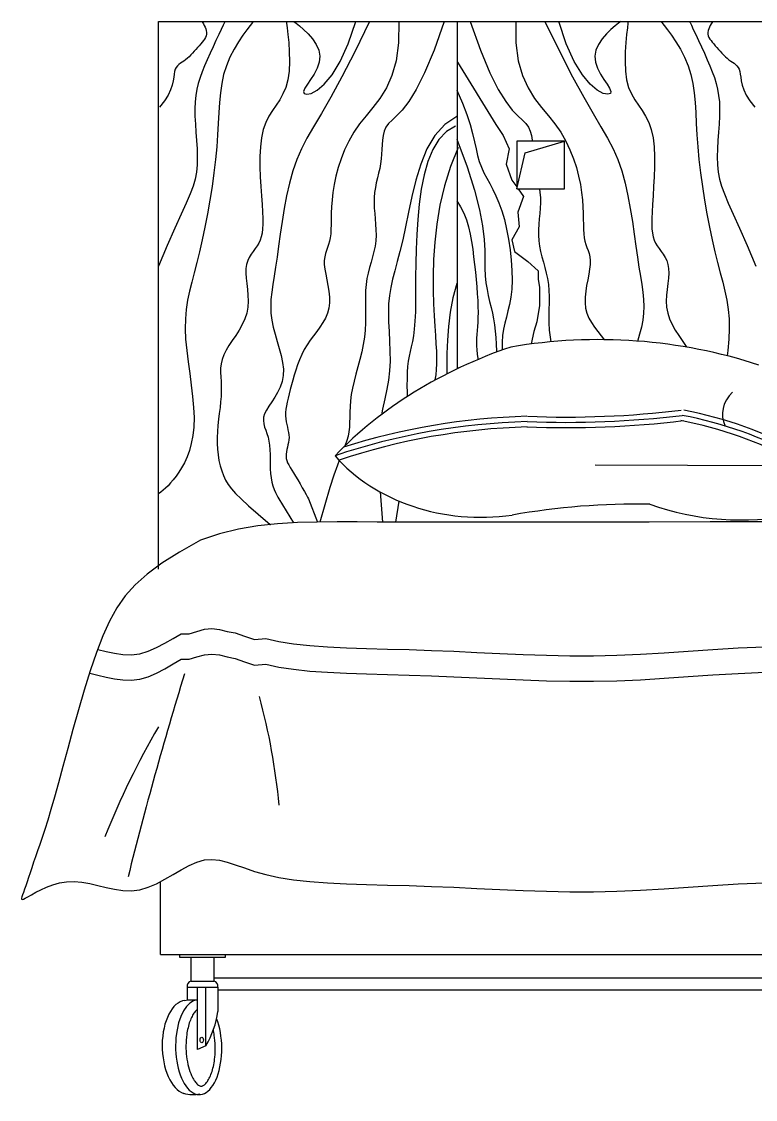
# Model space of a CAD drawing. Header units: inches. Extents: x 11 to 53.5, y 7.4 to 32.2.
# Drawn here: x 22.32 to 22.934, y 14.967 to 15.868 of the extents above; entities that cross this region are included whole.
import ezdxf

# ---------------------------------------------------------------- set-up
doc = ezdxf.new("R2010")
doc.units = ezdxf.units.IN
doc.header["$MEASUREMENT"] = 0
doc.layers.add('02', color=2, linetype='Continuous')

msp = doc.modelspace()

# ---------------------------------------------------------------- linework, layer by layer
at = {"layer": '02'}
for p, q in [((22.43489, 15.86829), (24.03489, 15.86829)), ((22.43489, 15.41004), (22.43489, 15.86829)), ((22.48889, 15.86515), (22.48728, 15.86177)), ((22.48997, 15.8674), (22.48889, 15.86515)), ((22.4904, 15.86829), (22.48997, 15.8674)), ((22.54806, 15.86829), (22.54994, 15.86691)), ((22.54994, 15.86691), (22.55282, 15.86465)), ((22.55282, 15.86465), (22.55631, 15.86164)), ((22.59369, 15.84968), (22.59996, 15.86829)), ((22.61149, 15.86829), (22.59911, 15.84287)), ((22.63598, 15.86829), (22.6358, 15.85054)), ((22.67408, 15.86829), (22.66549, 15.84428)), ((22.68489, 15.86829), (22.68489, 15.57782)), ((22.6957, 15.86829), (22.70429, 15.84428)), ((22.7338, 15.86829), (22.73398, 15.85054)), ((22.75829, 15.86829), (22.77067, 15.84287)), ((22.77609, 15.84968), (22.76982, 15.86829)), ((22.81696, 15.86465), (22.81347, 15.86164)), ((22.81984, 15.86691), (22.81696, 15.86465)), ((22.82172, 15.86829), (22.81984, 15.86691)), ((22.87938, 15.86829), (22.87981, 15.8674)), ((22.87981, 15.8674), (22.88089, 15.86515)), ((22.88089, 15.86515), (22.8825, 15.86177)), ((22.48527, 15.8575), (22.48297, 15.85258)), ((22.48728, 15.86177), (22.48527, 15.8575)), ((22.55631, 15.86164), (22.56004, 15.85799)), ((22.56004, 15.85799), (22.56364, 15.85381)), ((22.56364, 15.85381), (22.56672, 15.84923)), ((22.80614, 15.85381), (22.80306, 15.84923)), ((22.80974, 15.85799), (22.80614, 15.85381)), ((22.81347, 15.86164), (22.80974, 15.85799)), ((22.8825, 15.86177), (22.88451, 15.8575)), ((22.88451, 15.8575), (22.88681, 15.85258)), ((22.48051, 15.84726), (22.47801, 15.84177)), ((22.48297, 15.85258), (22.48051, 15.84726)), ((22.56672, 15.84923), (22.56892, 15.84436)), ((22.56892, 15.84436), (22.56986, 15.83931)), ((22.58694, 15.83488), (22.59369, 15.84968)), ((22.6358, 15.85054), (22.63376, 15.83552)), ((22.66549, 15.84428), (22.65759, 15.8255)), ((22.70429, 15.84428), (22.71219, 15.8255)), ((22.73398, 15.85054), (22.73602, 15.83552)), ((22.78284, 15.83488), (22.77609, 15.84968)), ((22.80086, 15.84436), (22.79992, 15.83931)), ((22.80306, 15.84923), (22.80086, 15.84436)), ((22.88681, 15.85258), (22.88927, 15.84726)), ((22.88927, 15.84726), (22.89177, 15.84177)), ((22.4756, 15.83635), (22.47339, 15.83119)), ((22.47801, 15.84177), (22.4756, 15.83635)), ((22.56986, 15.83931), (22.5693, 15.83421)), ((22.59911, 15.84287), (22.58831, 15.82197)), ((22.63376, 15.83552), (22.63023, 15.82308)), ((22.73602, 15.83552), (22.73955, 15.82308)), ((22.77067, 15.84287), (22.78147, 15.82197)), ((22.79992, 15.83931), (22.80048, 15.83421)), ((22.89177, 15.84177), (22.89418, 15.83635)), ((22.89418, 15.83635), (22.89639, 15.83119)), ((22.4714, 15.82623), (22.46965, 15.82139)), ((22.47339, 15.83119), (22.4714, 15.82623)), ((22.56754, 15.82919), (22.56503, 15.82437)), ((22.5693, 15.83421), (22.56754, 15.82919)), ((22.58013, 15.82377), (22.58694, 15.83488)), ((22.68515, 15.83421), (22.71732, 15.78229)), ((22.78965, 15.82377), (22.78284, 15.83488)), ((22.80048, 15.83421), (22.80224, 15.82919)), ((22.80224, 15.82919), (22.80475, 15.82437)), ((22.89639, 15.83119), (22.89838, 15.82623)), ((22.89838, 15.82623), (22.90013, 15.82139)), ((22.46965, 15.82139), (22.46817, 15.81656)), ((22.56221, 15.8199), (22.55953, 15.81591)), ((22.56503, 15.82437), (22.56221, 15.8199)), ((22.57359, 15.81593), (22.58013, 15.82377)), ((22.58831, 15.82197), (22.57906, 15.80511)), ((22.63023, 15.82308), (22.62557, 15.81274)), ((22.65759, 15.8255), (22.65051, 15.81146)), ((22.71219, 15.8255), (22.71927, 15.81146)), ((22.73955, 15.82308), (22.74421, 15.81274)), ((22.78147, 15.82197), (22.79072, 15.80511)), ((22.79619, 15.81593), (22.78965, 15.82377)), ((22.80475, 15.82437), (22.80757, 15.8199)), ((22.80757, 15.8199), (22.81025, 15.81591)), ((22.90013, 15.82139), (22.90161, 15.81656)), ((22.46698, 15.81164), (22.46608, 15.80653)), ((22.46817, 15.81656), (22.46698, 15.81164)), ((22.55743, 15.81253), (22.55635, 15.80989)), ((22.55635, 15.80989), (22.55673, 15.80813)), ((22.55673, 15.80813), (22.5589, 15.80744)), ((22.55953, 15.81591), (22.55743, 15.81253)), ((22.5589, 15.80744), (22.56265, 15.80821)), ((22.56265, 15.80821), (22.56766, 15.81089)), ((22.56766, 15.81089), (22.57359, 15.81593)), ((22.62557, 15.81274), (22.62016, 15.80402)), ((22.65051, 15.81146), (22.64425, 15.80132)), ((22.71927, 15.81146), (22.72553, 15.80132)), ((22.74421, 15.81274), (22.74962, 15.80402)), ((22.80212, 15.81089), (22.79619, 15.81593)), ((22.80713, 15.80821), (22.80212, 15.81089)), ((22.81088, 15.80744), (22.80713, 15.80821)), ((22.81025, 15.81591), (22.81235, 15.81253)), ((22.81305, 15.80813), (22.81088, 15.80744)), ((22.81235, 15.81253), (22.81343, 15.80989)), ((22.81343, 15.80989), (22.81305, 15.80813)), ((22.90161, 15.81656), (22.9028, 15.81164)), ((22.9028, 15.81164), (22.9037, 15.80653)), ((22.46551, 15.80114), (22.46527, 15.79537)), ((22.46608, 15.80653), (22.46551, 15.80114)), ((22.57906, 15.80511), (22.57122, 15.79149)), ((22.62016, 15.80402), (22.61436, 15.79642)), ((22.64425, 15.80132), (22.6388, 15.79424)), ((22.72553, 15.80132), (22.73098, 15.79424)), ((22.74962, 15.80402), (22.75542, 15.79642)), ((22.79072, 15.80511), (22.79856, 15.79149)), ((22.9037, 15.80653), (22.90427, 15.80114)), ((22.90427, 15.80114), (22.90451, 15.79537)), ((22.46527, 15.79537), (22.46537, 15.78915)), ((22.57122, 15.79149), (22.56462, 15.78028)), ((22.61436, 15.79642), (22.60854, 15.78946)), ((22.6388, 15.79424), (22.63418, 15.78939)), ((22.73098, 15.79424), (22.7356, 15.78939)), ((22.75542, 15.79642), (22.76124, 15.78946)), ((22.79856, 15.79149), (22.80516, 15.78028)), ((22.90451, 15.79537), (22.90441, 15.78915)), ((22.46537, 15.78915), (22.46571, 15.78257)), ((22.46571, 15.78257), (22.46618, 15.77575)), ((22.60307, 15.78266), (22.59824, 15.77562)), ((22.60854, 15.78946), (22.60307, 15.78266)), ((22.62739, 15.78297), (22.62521, 15.77987)), ((22.63037, 15.78591), (22.62739, 15.78297)), ((22.63418, 15.78939), (22.63037, 15.78591)), ((22.6744, 15.78229), (22.66612, 15.77302)), ((22.68463, 15.78899), (22.6744, 15.78229)), ((22.71732, 15.78229), (22.72341, 15.77302)), ((22.7356, 15.78939), (22.73941, 15.78591)), ((22.73941, 15.78591), (22.74239, 15.78297)), ((22.74239, 15.78297), (22.74457, 15.77987)), ((22.76124, 15.78946), (22.76671, 15.78266)), ((22.76671, 15.78266), (22.77154, 15.77562)), ((22.90407, 15.78257), (22.9036, 15.77575)), ((22.90441, 15.78915), (22.90407, 15.78257)), ((22.46618, 15.77575), (22.46668, 15.76881)), ((22.56462, 15.78028), (22.55909, 15.77067)), ((22.59824, 15.77562), (22.59409, 15.76835)), ((22.62276, 15.77294), (22.62222, 15.76919)), ((22.62371, 15.77652), (22.62276, 15.77294)), ((22.62521, 15.77987), (22.62371, 15.77652)), ((22.66612, 15.77302), (22.65951, 15.76177)), ((22.67591, 15.77631), (22.66962, 15.76973)), ((22.68347, 15.78065), (22.67591, 15.77631)), ((22.72341, 15.77302), (22.72828, 15.76177)), ((22.74457, 15.77987), (22.74607, 15.77652)), ((22.74607, 15.77652), (22.74702, 15.77294)), ((22.74702, 15.77294), (22.74756, 15.76919)), ((22.77154, 15.77562), (22.77569, 15.76835)), ((22.80516, 15.78028), (22.81069, 15.77067)), ((22.9036, 15.77575), (22.9031, 15.76881)), ((22.46668, 15.76881), (22.46708, 15.76187)), ((22.55909, 15.77067), (22.55445, 15.76183)), ((22.59409, 15.76835), (22.59056, 15.76094)), ((22.62194, 15.76531), (22.62179, 15.76135)), ((22.62222, 15.76919), (22.62194, 15.76531)), ((22.66962, 15.76973), (22.6645, 15.76129)), ((22.74756, 15.76919), (22.74763, 15.76835)), ((22.77569, 15.76835), (22.77922, 15.76094)), ((22.81069, 15.77067), (22.81533, 15.76183)), ((22.9031, 15.76881), (22.9027, 15.76187)), ((22.46708, 15.76187), (22.46727, 15.75506)), ((22.46727, 15.75506), (22.46715, 15.74849)), ((22.55445, 15.76183), (22.55056, 15.75295)), ((22.59056, 15.76094), (22.58761, 15.75349)), ((22.62162, 15.75734), (22.62131, 15.75333)), ((22.62179, 15.76135), (22.62162, 15.75734)), ((22.65951, 15.76177), (22.65429, 15.74912)), ((22.6645, 15.76129), (22.6604, 15.7513)), ((22.72828, 15.76177), (22.72584, 15.74912)), ((22.77922, 15.76094), (22.78217, 15.75349)), ((22.81533, 15.76183), (22.81922, 15.75295)), ((22.9027, 15.76187), (22.90251, 15.75506)), ((22.90251, 15.75506), (22.90263, 15.74849)), ((22.46715, 15.74849), (22.46659, 15.74229)), ((22.55056, 15.75295), (22.54725, 15.74338)), ((22.5852, 15.74609), (22.58329, 15.73886)), ((22.58761, 15.75349), (22.5852, 15.74609)), ((22.61997, 15.7454), (22.61906, 15.74146)), ((22.62074, 15.74936), (22.61997, 15.7454)), ((22.62131, 15.75333), (22.62074, 15.74936)), ((22.65429, 15.74912), (22.65017, 15.73567)), ((22.6604, 15.7513), (22.65722, 15.74011)), ((22.72584, 15.74912), (22.73071, 15.73567)), ((22.78217, 15.75349), (22.78458, 15.74609)), ((22.78458, 15.74609), (22.78649, 15.73886)), ((22.81922, 15.75295), (22.82253, 15.74338)), ((22.90263, 15.74849), (22.90319, 15.74229)), ((22.4655, 15.73647), (22.46377, 15.73059)), ((22.46659, 15.74229), (22.4655, 15.73647)), ((22.54725, 15.74338), (22.54443, 15.73317)), ((22.58329, 15.73886), (22.58183, 15.73187)), ((22.6181, 15.73749), (22.61717, 15.73349)), ((22.61906, 15.74146), (22.6181, 15.73749)), ((22.65722, 15.74011), (22.65481, 15.72807)), ((22.78649, 15.73886), (22.78795, 15.73187)), ((22.82253, 15.74338), (22.82535, 15.73317)), ((22.90319, 15.74229), (22.90428, 15.73647)), ((22.90428, 15.73647), (22.90601, 15.73059)), ((22.46377, 15.73059), (22.46131, 15.7241)), ((22.54443, 15.73317), (22.54205, 15.72256)), ((22.58183, 15.73187), (22.58077, 15.72524)), ((22.61634, 15.72943), (22.6157, 15.7253)), ((22.61717, 15.73349), (22.61634, 15.72943)), ((22.65017, 15.73567), (22.64688, 15.72201)), ((22.65481, 15.72807), (22.65305, 15.71551)), ((22.73071, 15.73567), (22.73477, 15.72997)), ((22.73594, 15.72835), (22.74045, 15.72201)), ((22.75361, 15.72835), (22.75408, 15.7253)), ((22.78795, 15.73187), (22.78901, 15.72524)), ((22.82535, 15.73317), (22.82773, 15.72256)), ((22.90601, 15.73059), (22.90847, 15.7241)), ((22.46131, 15.7241), (22.45802, 15.71646)), ((22.54205, 15.72256), (22.54002, 15.71176)), ((22.58007, 15.71904), (22.57965, 15.71327)), ((22.58077, 15.72524), (22.58007, 15.71904)), ((22.61533, 15.72107), (22.61526, 15.71673)), ((22.6157, 15.7253), (22.61533, 15.72107)), ((22.64688, 15.72201), (22.64414, 15.70874)), ((22.74045, 15.72201), (22.73558, 15.70874)), ((22.75408, 15.7253), (22.75445, 15.72107)), ((22.75445, 15.72107), (22.75452, 15.71673)), ((22.78901, 15.72524), (22.78971, 15.71904)), ((22.78971, 15.71904), (22.79013, 15.71327)), ((22.82773, 15.72256), (22.82976, 15.71176)), ((22.90847, 15.7241), (22.91176, 15.71646)), ((22.45802, 15.71646), (22.4538, 15.7071)), ((22.54002, 15.71176), (22.53828, 15.701)), ((22.57965, 15.71327), (22.57944, 15.70794)), ((22.61526, 15.71673), (22.61546, 15.7123)), ((22.61546, 15.7123), (22.6158, 15.7078)), ((22.65305, 15.71551), (22.65181, 15.70278)), ((22.75432, 15.7123), (22.75398, 15.7078)), ((22.75452, 15.71673), (22.75432, 15.7123)), ((22.79013, 15.71327), (22.79034, 15.70794)), ((22.82976, 15.71176), (22.8315, 15.701)), ((22.91176, 15.71646), (22.91598, 15.7071)), ((22.4538, 15.7071), (22.44857, 15.69549)), ((22.53828, 15.701), (22.53675, 15.6905)), ((22.57935, 15.70303), (22.5793, 15.69853)), ((22.57944, 15.70794), (22.57935, 15.70303)), ((22.6158, 15.7078), (22.61622, 15.70324)), ((22.61622, 15.70324), (22.61661, 15.69866)), ((22.64414, 15.70874), (22.64168, 15.69645)), ((22.65181, 15.70278), (22.65098, 15.69018)), ((22.73558, 15.70874), (22.7368, 15.69645)), ((22.75356, 15.70324), (22.75317, 15.69866)), ((22.75398, 15.7078), (22.75356, 15.70324)), ((22.79034, 15.70794), (22.79043, 15.70303)), ((22.79043, 15.70303), (22.79048, 15.69853)), ((22.8315, 15.701), (22.83303, 15.6905)), ((22.91598, 15.7071), (22.92121, 15.69549)), ((22.44857, 15.69549), (22.44223, 15.68108)), ((22.57903, 15.69073), (22.57865, 15.68742)), ((22.57922, 15.69443), (22.57903, 15.69073)), ((22.5793, 15.69853), (22.57922, 15.69443)), ((22.61661, 15.69866), (22.61687, 15.69407)), ((22.61687, 15.69407), (22.61693, 15.68949)), ((22.64168, 15.69645), (22.63926, 15.68559)), ((22.7368, 15.69645), (22.73052, 15.68559)), ((22.75291, 15.69407), (22.75285, 15.68949)), ((22.75317, 15.69866), (22.75291, 15.69407)), ((22.79048, 15.69853), (22.79056, 15.69443)), ((22.79056, 15.69443), (22.79075, 15.69073)), ((22.79075, 15.69073), (22.79113, 15.68742)), ((22.92121, 15.69549), (22.92755, 15.68108)), ((22.53675, 15.6905), (22.53536, 15.6805)), ((22.57721, 15.68177), (22.57631, 15.67924)), ((22.57802, 15.68446), (22.57721, 15.68177)), ((22.57865, 15.68742), (22.57802, 15.68446)), ((22.61668, 15.68495), (22.61606, 15.68046)), ((22.61693, 15.68949), (22.61668, 15.68495)), ((22.63926, 15.68559), (22.63689, 15.67604)), ((22.65098, 15.69018), (22.65047, 15.67787)), ((22.73052, 15.68559), (22.73289, 15.67604)), ((22.75285, 15.68949), (22.7531, 15.68495)), ((22.7531, 15.68495), (22.75372, 15.68046)), ((22.79113, 15.68742), (22.79176, 15.68446)), ((22.79176, 15.68446), (22.79257, 15.68177)), ((22.79257, 15.68177), (22.79347, 15.67924)), ((22.83303, 15.6905), (22.83442, 15.6805)), ((22.44223, 15.68108), (22.43489, 15.66379)), ((22.53536, 15.6805), (22.53405, 15.67121)), ((22.5746, 15.67419), (22.57398, 15.67146)), ((22.57541, 15.67675), (22.5746, 15.67419)), ((22.57631, 15.67924), (22.57541, 15.67675)), ((22.61514, 15.676), (22.61401, 15.67154)), ((22.61606, 15.68046), (22.61514, 15.676)), ((22.63689, 15.67604), (22.63465, 15.66755)), ((22.65047, 15.67787), (22.6502, 15.666)), ((22.73289, 15.67604), (22.74411, 15.66755)), ((22.75372, 15.68046), (22.75464, 15.676)), ((22.75464, 15.676), (22.75577, 15.67154)), ((22.79347, 15.67924), (22.79437, 15.67675)), ((22.79437, 15.67675), (22.79518, 15.67419)), ((22.79518, 15.67419), (22.7958, 15.67146)), ((22.83442, 15.6805), (22.83573, 15.67121)), ((22.92755, 15.68108), (22.93489, 15.66379)), ((22.53405, 15.67121), (22.53276, 15.6628)), ((22.57398, 15.67146), (22.57362, 15.66845)), ((22.57362, 15.66845), (22.57363, 15.66504)), ((22.57363, 15.66504), (22.57405, 15.66115)), ((22.61277, 15.66706), (22.61151, 15.66253)), ((22.61401, 15.67154), (22.61277, 15.66706)), ((22.63465, 15.66755), (22.63259, 15.65987)), ((22.6502, 15.666), (22.65008, 15.65468)), ((22.74411, 15.66755), (22.75263, 15.65987)), ((22.75577, 15.67154), (22.75701, 15.66706)), ((22.75701, 15.66706), (22.75827, 15.66253)), ((22.79615, 15.66504), (22.79573, 15.66115)), ((22.7958, 15.67146), (22.79616, 15.66845)), ((22.79616, 15.66845), (22.79615, 15.66504)), ((22.83573, 15.67121), (22.83702, 15.6628)), ((22.53154, 15.65519), (22.53046, 15.64825)), ((22.53276, 15.6628), (22.53154, 15.65519)), ((22.57405, 15.66115), (22.57477, 15.65687)), ((22.57477, 15.65687), (22.57566, 15.65228)), ((22.61032, 15.65792), (22.60931, 15.65321)), ((22.61151, 15.66253), (22.61032, 15.65792)), ((22.63259, 15.65987), (22.63078, 15.65275)), ((22.65008, 15.65468), (22.65003, 15.64406)), ((22.75263, 15.65987), (22.75263, 15.65275)), ((22.75827, 15.66253), (22.75946, 15.65792)), ((22.75946, 15.65792), (22.76047, 15.65321)), ((22.79501, 15.65687), (22.79412, 15.65228)), ((22.79573, 15.66115), (22.79501, 15.65687)), ((22.83702, 15.6628), (22.83824, 15.65519)), ((22.83824, 15.65519), (22.83932, 15.64825)), ((22.53046, 15.64825), (22.52959, 15.64182)), ((22.57566, 15.65228), (22.57657, 15.6475)), ((22.57657, 15.6475), (22.57735, 15.64262)), ((22.60857, 15.64836), (22.60815, 15.64336)), ((22.60931, 15.65321), (22.60857, 15.64836)), ((22.62928, 15.64592), (22.62816, 15.63914)), ((22.63078, 15.65275), (22.62928, 15.64592)), ((22.75263, 15.65275), (22.75385, 15.64592)), ((22.75385, 15.64592), (22.75385, 15.63069)), ((22.76047, 15.65321), (22.76121, 15.64836)), ((22.76121, 15.64836), (22.76163, 15.64336)), ((22.79321, 15.6475), (22.79243, 15.64262)), ((22.79412, 15.65228), (22.79321, 15.6475)), ((22.83932, 15.64825), (22.84019, 15.64182)), ((22.52959, 15.64182), (22.529, 15.63578)), ((22.57735, 15.64262), (22.57786, 15.63775)), ((22.57786, 15.63775), (22.57795, 15.63299)), ((22.60815, 15.64336), (22.608, 15.63821)), ((22.608, 15.63821), (22.60802, 15.6329)), ((22.62816, 15.63914), (22.62749, 15.63216)), ((22.65003, 15.64406), (22.64997, 15.63426)), ((22.76163, 15.64336), (22.76178, 15.63821)), ((22.76178, 15.63821), (22.76176, 15.6329)), ((22.79192, 15.63775), (22.79183, 15.63299)), ((22.79243, 15.64262), (22.79192, 15.63775)), ((22.84019, 15.64182), (22.84078, 15.63578)), ((22.529, 15.63578), (22.52876, 15.62999)), ((22.52876, 15.62999), (22.52894, 15.6243)), ((22.57749, 15.62845), (22.57636, 15.6242)), ((22.57795, 15.63299), (22.57749, 15.62845)), ((22.60802, 15.6329), (22.60811, 15.62745)), ((22.62749, 15.63216), (22.62728, 15.62476)), ((22.64997, 15.63426), (22.64982, 15.62541)), ((22.75385, 15.63069), (22.75142, 15.61701)), ((22.76176, 15.6329), (22.76167, 15.62745)), ((22.79183, 15.63299), (22.79229, 15.62845)), ((22.79229, 15.62845), (22.79342, 15.6242)), ((22.84078, 15.63578), (22.84102, 15.62999)), ((22.84102, 15.62999), (22.84084, 15.6243)), ((22.52894, 15.6243), (22.52961, 15.61857)), ((22.52961, 15.61857), (22.5308, 15.61271)), ((22.57465, 15.6202), (22.57248, 15.61639)), ((22.57636, 15.6242), (22.57465, 15.6202)), ((22.60811, 15.62745), (22.60817, 15.62185)), ((22.60817, 15.62185), (22.60811, 15.61611)), ((22.62728, 15.62476), (22.62743, 15.61701)), ((22.64982, 15.62541), (22.6495, 15.61765)), ((22.76167, 15.62745), (22.76161, 15.62185)), ((22.76161, 15.62185), (22.76167, 15.61611)), ((22.79342, 15.6242), (22.79513, 15.6202)), ((22.79513, 15.6202), (22.7973, 15.61639)), ((22.84017, 15.61857), (22.83898, 15.61271)), ((22.84084, 15.6243), (22.84017, 15.61857)), ((22.5308, 15.61271), (22.53237, 15.60673)), ((22.56998, 15.61271), (22.56727, 15.60908)), ((22.57248, 15.61639), (22.56998, 15.61271)), ((22.60782, 15.61023), (22.60722, 15.60422)), ((22.60811, 15.61611), (22.60782, 15.61023)), ((22.62743, 15.61701), (22.62779, 15.60898)), ((22.64895, 15.61104), (22.64821, 15.60542)), ((22.6495, 15.61765), (22.64895, 15.61104)), ((22.75142, 15.61701), (22.74898, 15.60898)), ((22.76167, 15.61611), (22.76196, 15.61023)), ((22.76196, 15.61023), (22.76256, 15.60422)), ((22.7973, 15.61639), (22.7998, 15.61271)), ((22.7998, 15.61271), (22.80251, 15.60908)), ((22.83898, 15.61271), (22.83741, 15.60673)), ((22.53237, 15.60673), (22.53412, 15.60071)), ((22.53412, 15.60071), (22.53588, 15.5947)), ((22.56173, 15.60173), (22.55915, 15.59789)), ((22.56448, 15.60544), (22.56173, 15.60173)), ((22.56727, 15.60908), (22.56448, 15.60544)), ((22.60722, 15.60422), (22.60623, 15.59808)), ((22.62779, 15.60898), (22.62821, 15.60079)), ((22.62821, 15.60079), (22.62854, 15.59253)), ((22.64734, 15.60056), (22.64641, 15.59625)), ((22.64821, 15.60542), (22.64734, 15.60056)), ((22.74898, 15.60898), (22.74675, 15.59855)), ((22.76256, 15.60422), (22.76318, 15.60037)), ((22.80251, 15.60908), (22.8053, 15.60544)), ((22.8053, 15.60544), (22.80805, 15.60173)), ((22.83741, 15.60673), (22.83566, 15.60071)), ((22.53588, 15.5947), (22.53746, 15.58878)), ((22.55683, 15.59386), (22.55476, 15.58968)), ((22.55915, 15.59789), (22.55683, 15.59386)), ((22.60493, 15.59187), (22.60341, 15.58565)), ((22.60623, 15.59808), (22.60493, 15.59187)), ((22.62854, 15.59253), (22.62863, 15.5843)), ((22.64548, 15.59224), (22.64461, 15.58832)), ((22.64641, 15.59625), (22.64548, 15.59224)), ((22.53746, 15.58878), (22.53868, 15.58299)), ((22.53868, 15.58299), (22.53934, 15.57742)), ((22.55293, 15.58539), (22.5513, 15.58106)), ((22.55476, 15.58968), (22.55293, 15.58539)), ((22.60341, 15.58565), (22.60179, 15.57946)), ((22.62863, 15.5843), (22.62833, 15.5762)), ((22.64387, 15.58426), (22.64332, 15.57983)), ((22.64461, 15.58832), (22.64387, 15.58426)), ((22.53934, 15.57742), (22.53926, 15.57211)), ((22.54985, 15.57673), (22.54853, 15.57245)), ((22.5513, 15.58106), (22.54985, 15.57673)), ((22.60179, 15.57946), (22.60015, 15.57337)), ((22.62833, 15.5762), (22.62749, 15.56833)), ((22.643, 15.57487), (22.64286, 15.56946)), ((22.64332, 15.57983), (22.643, 15.57487)), ((22.53833, 15.56712), (22.53668, 15.56245)), ((22.53926, 15.57211), (22.53833, 15.56712)), ((22.54733, 15.56826), (22.54621, 15.56424)), ((22.54853, 15.57245), (22.54733, 15.56826)), ((22.59861, 15.56742), (22.59726, 15.56168)), ((22.60015, 15.57337), (22.59861, 15.56742)), ((22.62749, 15.56833), (22.62603, 15.56066)), ((22.64286, 15.56946), (22.64284, 15.56377)), ((22.53454, 15.55808), (22.5321, 15.55399)), ((22.53668, 15.56245), (22.53454, 15.55808)), ((22.54418, 15.55676), (22.5433, 15.5533)), ((22.54516, 15.5604), (22.54418, 15.55676)), ((22.54621, 15.56424), (22.54516, 15.5604)), ((22.59621, 15.55621), (22.59553, 15.55104)), ((22.59726, 15.56168), (22.59621, 15.55621)), ((22.62603, 15.56066), (22.62418, 15.55275)), ((22.64284, 15.56377), (22.64286, 15.55793)), ((22.64286, 15.55793), (22.64286, 15.55439)), ((22.52718, 15.5466), (22.52513, 15.54327)), ((22.52957, 15.55017), (22.52718, 15.5466)), ((22.5321, 15.55399), (22.52957, 15.55017)), ((22.54193, 15.5469), (22.54149, 15.54394)), ((22.54254, 15.55001), (22.54193, 15.5469)), ((22.5433, 15.5533), (22.54254, 15.55001)), ((22.59553, 15.55104), (22.59514, 15.54616)), ((22.62418, 15.55275), (22.62222, 15.54401)), ((22.52363, 15.54015), (22.52282, 15.53724)), ((22.52513, 15.54327), (22.52363, 15.54015)), ((22.54123, 15.54113), (22.54119, 15.53846)), ((22.54119, 15.53846), (22.54137, 15.53591)), ((22.54149, 15.54394), (22.54123, 15.54113)), ((22.59496, 15.54154), (22.59487, 15.53715)), ((22.59514, 15.54616), (22.59496, 15.54154)), ((22.62222, 15.54401), (22.62141, 15.5394)), ((22.52282, 15.53724), (22.52265, 15.53446)), ((22.52265, 15.53446), (22.52297, 15.53176)), ((22.52297, 15.53176), (22.52365, 15.52908)), ((22.52365, 15.52908), (22.52455, 15.52636)), ((22.54137, 15.53591), (22.54173, 15.53349)), ((22.54173, 15.53349), (22.54219, 15.53115)), ((22.54219, 15.53115), (22.54271, 15.52891)), ((22.54271, 15.52891), (22.54322, 15.52672)), ((22.59463, 15.52898), (22.59426, 15.52513)), ((22.5948, 15.53298), (22.59463, 15.52898)), ((22.59487, 15.53715), (22.5948, 15.53298)), ((22.52455, 15.52636), (22.52555, 15.52353)), ((22.52555, 15.52353), (22.52651, 15.52053)), ((22.52651, 15.52053), (22.52729, 15.51731)), ((22.54322, 15.52672), (22.54366, 15.52459)), ((22.54366, 15.52459), (22.54397, 15.52248)), ((22.54397, 15.52248), (22.54409, 15.5204)), ((22.54409, 15.5204), (22.54397, 15.51831)), ((22.59361, 15.5214), (22.59258, 15.51771)), ((22.59426, 15.52513), (22.59361, 15.5214)), ((22.52729, 15.51731), (22.5278, 15.51382)), ((22.5278, 15.51382), (22.52808, 15.5101)), ((22.54276, 15.51216), (22.54229, 15.51016)), ((22.54324, 15.51418), (22.54276, 15.51216)), ((22.54367, 15.51624), (22.54324, 15.51418)), ((22.54397, 15.51831), (22.54367, 15.51624)), ((22.59117, 15.51378), (22.59103, 15.51344)), ((22.59258, 15.51771), (22.59117, 15.51378)), ((22.52808, 15.5101), (22.5282, 15.50622)), ((22.5282, 15.50622), (22.52823, 15.50224)), ((22.52823, 15.50224), (22.52826, 15.49822)), ((22.54163, 15.50633), (22.54158, 15.5045)), ((22.54158, 15.5045), (22.54178, 15.50273)), ((22.54189, 15.50822), (22.54163, 15.50633)), ((22.54178, 15.50273), (22.54225, 15.50098)), ((22.54229, 15.51016), (22.54189, 15.50822)), ((22.52826, 15.49822), (22.52835, 15.49423)), ((22.52835, 15.49423), (22.52858, 15.49033)), ((22.54225, 15.50098), (22.54295, 15.4992)), ((22.54295, 15.4992), (22.54388, 15.49733)), ((22.54388, 15.49733), (22.54503, 15.49532)), ((22.54503, 15.49532), (22.54637, 15.49311)), ((22.54637, 15.49311), (22.5479, 15.49066)), ((22.5846, 15.49705), (22.58165, 15.4887)), ((22.58616, 15.50112), (22.5846, 15.49705)), ((22.80022, 15.49739), (22.96851, 15.49675)), ((22.52858, 15.49033), (22.52903, 15.48659)), ((22.52903, 15.48659), (22.52974, 15.48306)), ((22.5479, 15.49066), (22.54959, 15.4879)), ((22.54959, 15.4879), (22.55143, 15.48483)), ((22.55143, 15.48483), (22.55332, 15.48158)), ((22.58165, 15.4887), (22.57831, 15.47838)), ((22.52974, 15.48306), (22.53066, 15.47979)), ((22.53066, 15.47979), (22.5317, 15.47683)), ((22.5317, 15.47683), (22.53279, 15.47423)), ((22.55332, 15.48158), (22.55519, 15.47833)), ((22.55519, 15.47833), (22.55693, 15.47526)), ((22.55693, 15.47526), (22.55846, 15.47255)), ((22.57831, 15.47838), (22.56984, 15.44961)), ((22.62032, 15.47473), (22.62247, 15.44954)), ((22.53279, 15.47423), (22.53384, 15.47203)), ((22.53384, 15.47203), (22.53477, 15.47028)), ((22.53477, 15.47028), (22.53549, 15.46902)), ((22.53549, 15.46902), (22.54781, 15.44892)), ((22.55846, 15.47255), (22.55968, 15.47036)), ((22.55968, 15.47036), (22.56049, 15.46888)), ((22.56049, 15.46888), (22.56806, 15.44959)), ((22.63605, 15.4671), (22.63323, 15.44951)), ((22.43645, 15.08766), (22.43645, 15.14874)), ((22.43645, 15.08766), (24.03645, 15.08766)), ((22.45245, 15.08766), (22.45245, 15.08553)), ((22.49085, 15.08553), (22.49085, 15.08766)), ((22.45245, 15.08553), (22.49085, 15.08553)), ((22.46205, 15.08553), (22.46205, 15.06556)), ((22.48125, 15.08553), (22.48125, 15.06556)), ((22.45885, 15.06044), (22.48445, 15.06044)), ((22.45885, 15.06044), (22.45885, 15.06044)), ((22.45885, 15.06044), (22.45885, 15.0497)), ((22.46205, 15.06556), (22.48125, 15.06556)), ((22.46755, 15.00819), (22.46755, 15.06044)), ((22.47438, 15.01139), (22.47438, 15.06044)), ((22.48125, 15.06829), (23.99165, 15.06829)), ((22.48445, 15.06044), (22.48445, 15.04019)), ((22.48456, 15.05829), (23.98845, 15.05829)), ((22.47438, 15.01139), (22.46755, 15.00819))]:
    msp.add_line(p, q, dxfattribs=at)
for points in [[(22.51435, 15.86829), (22.51357, 15.86739), (22.51166, 15.86507), (22.50888, 15.8615), (22.50552, 15.85687), (22.50183, 15.85136), (22.49811, 15.84514), (22.49462, 15.83841), (22.49164, 15.83133), (22.48937, 15.82405), (22.48775, 15.81655), (22.48663, 15.80877), (22.48586, 15.80064), (22.48532, 15.79211), (22.48486, 15.78312), (22.48434, 15.77361), (22.48362, 15.76351), (22.48259, 15.75281), (22.48126, 15.74165), (22.47967, 15.73023), (22.47786, 15.71873), (22.47587, 15.70734), (22.47374, 15.69625), (22.47152, 15.68565), (22.46924, 15.67573), (22.46695, 15.66662), (22.46473, 15.65818), (22.46264, 15.65024), (22.46079, 15.6426), (22.45923, 15.63508), (22.45806, 15.62749), (22.45734, 15.61964), (22.45717, 15.61135), (22.45758, 15.60249), (22.45845, 15.59316), (22.45962, 15.58354), (22.46095, 15.57379), (22.46227, 15.56409), (22.46342, 15.55459), (22.46426, 15.54548), (22.46461, 15.53692), (22.46437, 15.52905), (22.46357, 15.52186), (22.46231, 15.51532), (22.46066, 15.50939), (22.45871, 15.50405), (22.45654, 15.49926), (22.45424, 15.49498), (22.45188, 15.49118), (22.44954, 15.48783), (22.44724, 15.48488), (22.445, 15.48228), (22.44281, 15.48), (22.4407, 15.47798), (22.43867, 15.47619), (22.43673, 15.47458), (22.43489, 15.4731)], [(22.47113, 15.86829), (22.47137, 15.86797), (22.47183, 15.86729), (22.47244, 15.86632), (22.47312, 15.86512), (22.47381, 15.86374), (22.47442, 15.86226), (22.47488, 15.86074), (22.47511, 15.85922), (22.47505, 15.85777), (22.47473, 15.85637), (22.47417, 15.85501), (22.4734, 15.85367), (22.47246, 15.85233), (22.47138, 15.85097), (22.47018, 15.84957), (22.46891, 15.84812), (22.46758, 15.8466), (22.46622, 15.84503), (22.46482, 15.84345), (22.46339, 15.84189), (22.46194, 15.84037), (22.46047, 15.83892), (22.45899, 15.83757), (22.4575, 15.83635), (22.45602, 15.83528), (22.45457, 15.8343), (22.45318, 15.83335), (22.45189, 15.83235), (22.45073, 15.83125), (22.44972, 15.82996), (22.44891, 15.82842), (22.44832, 15.82657), (22.44795, 15.82434), (22.44764, 15.82171), (22.44718, 15.81867), (22.44637, 15.81518), (22.44502, 15.81125), (22.44292, 15.80685), (22.43987, 15.80195), (22.43568, 15.79656)], [(22.54176, 15.86829), (22.54199, 15.86685), (22.54251, 15.8631), (22.54318, 15.85753), (22.54384, 15.85064), (22.54432, 15.84291), (22.54447, 15.83483), (22.54413, 15.82688), (22.54314, 15.81956), (22.54141, 15.81324), (22.53905, 15.80776), (22.53627, 15.80287), (22.53324, 15.7983), (22.53016, 15.79378), (22.52722, 15.78906), (22.52459, 15.78386), (22.52248, 15.77792), (22.52101, 15.77106), (22.52013, 15.76344), (22.51975, 15.75531), (22.51975, 15.74689), (22.52002, 15.73843), (22.52048, 15.73018), (22.521, 15.72238), (22.52148, 15.71526), (22.52184, 15.70901), (22.52205, 15.7036), (22.52207, 15.69892), (22.5219, 15.69487), (22.52151, 15.69135), (22.52088, 15.68827), (22.52, 15.68552), (22.51884, 15.683), (22.51741, 15.68063), (22.51578, 15.67832), (22.51408, 15.676), (22.51239, 15.6736), (22.51083, 15.67104), (22.50949, 15.66826), (22.50849, 15.66518), (22.50793, 15.66172), (22.50786, 15.65784), (22.50817, 15.65359), (22.5087, 15.64903), (22.50927, 15.64425), (22.50973, 15.63932), (22.5099, 15.6343), (22.50963, 15.62927), (22.50875, 15.62431), (22.50716, 15.61947), (22.50496, 15.61476), (22.50236, 15.6102), (22.49951, 15.60576), (22.49662, 15.60147), (22.49385, 15.59731), (22.49139, 15.59329), (22.48941, 15.58941), (22.48805, 15.58565), (22.48724, 15.58198), (22.48686, 15.57835), (22.4868, 15.57471), (22.48695, 15.57102), (22.48718, 15.56723), (22.48737, 15.56328), (22.48742, 15.55913), (22.48724, 15.55475), (22.48686, 15.55016), (22.48634, 15.5454), (22.48575, 15.54051), (22.48515, 15.53552), (22.48461, 15.53048), (22.48419, 15.52543), (22.48395, 15.5204), (22.48395, 15.51543), (22.4842, 15.51054), (22.48471, 15.50578), (22.48546, 15.50115), (22.48647, 15.4967), (22.48774, 15.49245), (22.48927, 15.48842), (22.49106, 15.48464), (22.49317, 15.48108), (22.49584, 15.47748), (22.49938, 15.47352), (22.5041, 15.46887), (22.5103, 15.46322), (22.51828, 15.45623), (22.52835, 15.44761), (22.52854, 15.44744)], [(22.82802, 15.86829), (22.82779, 15.86685), (22.82727, 15.8631), (22.8266, 15.85753), (22.82594, 15.85064), (22.82546, 15.84291), (22.82531, 15.83483), (22.82565, 15.82688), (22.82664, 15.81956), (22.82837, 15.81324), (22.83073, 15.80776), (22.83351, 15.80287), (22.83654, 15.7983), (22.83962, 15.79378), (22.84256, 15.78906), (22.84519, 15.78386), (22.8473, 15.77792), (22.84877, 15.77106), (22.84965, 15.76344), (22.85003, 15.75531), (22.85003, 15.74689), (22.84976, 15.73843), (22.8493, 15.73018), (22.84878, 15.72238), (22.8483, 15.71526), (22.84794, 15.70901), (22.84773, 15.7036), (22.84771, 15.69892), (22.84788, 15.69487), (22.84827, 15.69135), (22.8489, 15.68827), (22.84978, 15.68552), (22.85094, 15.683), (22.85237, 15.68063), (22.854, 15.67832), (22.8557, 15.676), (22.85739, 15.6736), (22.85895, 15.67104), (22.86029, 15.66826), (22.86129, 15.66518), (22.86185, 15.66172), (22.86192, 15.65784), (22.86161, 15.65359), (22.86108, 15.64903), (22.86051, 15.64425), (22.86005, 15.63932), (22.85988, 15.6343), (22.86015, 15.62927), (22.86103, 15.62431), (22.86262, 15.61947), (22.86482, 15.61476), (22.86742, 15.6102), (22.87027, 15.60576), (22.87316, 15.60147), (22.87593, 15.59731), (22.87677, 15.59594)], [(22.85543, 15.86829), (22.85621, 15.86739), (22.85812, 15.86507), (22.8609, 15.8615), (22.86426, 15.85687), (22.86795, 15.85136), (22.87167, 15.84514), (22.87516, 15.83841), (22.87814, 15.83133), (22.88041, 15.82405), (22.88203, 15.81655), (22.88315, 15.80877), (22.88392, 15.80064), (22.88446, 15.79211), (22.88492, 15.78312), (22.88544, 15.77361), (22.88616, 15.76351), (22.88719, 15.75281), (22.88852, 15.74165), (22.89011, 15.73023), (22.89192, 15.71873), (22.89391, 15.70734), (22.89604, 15.69625), (22.89826, 15.68565), (22.90054, 15.67573), (22.90283, 15.66662), (22.90505, 15.65818), (22.90714, 15.65024), (22.90899, 15.6426), (22.91055, 15.63508), (22.91172, 15.62749), (22.91244, 15.61964), (22.91261, 15.61135), (22.9122, 15.60249), (22.91133, 15.59316), (22.91078, 15.58867)], [(22.89865, 15.86829), (22.89841, 15.86797), (22.89795, 15.86729), (22.89734, 15.86632), (22.89666, 15.86512), (22.89597, 15.86374), (22.89536, 15.86226), (22.8949, 15.86074), (22.89467, 15.85922), (22.89473, 15.85777), (22.89505, 15.85637), (22.89561, 15.85501), (22.89638, 15.85367), (22.89732, 15.85233), (22.8984, 15.85097), (22.8996, 15.84957), (22.90087, 15.84812), (22.9022, 15.8466), (22.90356, 15.84503), (22.90496, 15.84345), (22.90639, 15.84189), (22.90784, 15.84037), (22.90931, 15.83892), (22.91079, 15.83757), (22.91228, 15.83635), (22.91376, 15.83528), (22.91521, 15.8343), (22.9166, 15.83335), (22.91789, 15.83235), (22.91905, 15.83125), (22.92006, 15.82996), (22.92087, 15.82842), (22.92146, 15.82657), (22.92183, 15.82434), (22.92214, 15.82171), (22.9226, 15.81867), (22.92341, 15.81518), (22.92476, 15.81125), (22.92686, 15.80685), (22.92991, 15.80195), (22.9341, 15.79656)], [(22.68444, 15.81084), (22.68927, 15.80014), (22.69295, 15.7906), (22.69571, 15.7821), (22.69776, 15.77453), (22.69932, 15.76776), (22.70062, 15.76168), (22.70188, 15.75617), (22.70331, 15.75112), (22.7051, 15.74639), (22.7072, 15.74185), (22.70955, 15.73734), (22.71206, 15.73272), (22.71466, 15.72783), (22.71727, 15.72252), (22.7198, 15.71665), (22.72219, 15.71006), (22.72435, 15.70266), (22.72626, 15.69461), (22.72787, 15.68611), (22.72916, 15.67739), (22.73011, 15.66866), (22.73066, 15.66012), (22.73081, 15.65199), (22.73051, 15.64449), (22.72976, 15.63776), (22.72867, 15.6317), (22.72737, 15.62615), (22.72599, 15.62094), (22.72467, 15.6159), (22.72354, 15.61087), (22.72274, 15.60569), (22.72239, 15.60018), (22.72258, 15.59422), (22.72265, 15.59352)], [(22.68579, 15.76306), (22.67922, 15.74696), (22.67414, 15.73077), (22.67038, 15.71469), (22.66775, 15.69893), (22.66607, 15.68369), (22.66514, 15.66918), (22.6648, 15.65562), (22.66484, 15.64319), (22.66512, 15.63207), (22.66554, 15.62218), (22.66604, 15.61339), (22.66657, 15.6056), (22.66705, 15.59866), (22.66744, 15.59247), (22.66765, 15.5869), (22.66764, 15.58183), (22.66736, 15.57714), (22.66685, 15.57273), (22.66617, 15.56849), (22.66612, 15.56822)], [(22.68444, 15.76994), (22.69312, 15.74673), (22.69936, 15.72717), (22.70355, 15.71084), (22.7061, 15.69727), (22.70742, 15.68604), (22.7079, 15.67669), (22.70795, 15.66878), (22.70798, 15.66185), (22.70831, 15.65554), (22.70895, 15.64969), (22.70983, 15.64422), (22.71087, 15.63903), (22.71201, 15.63405), (22.71317, 15.62919), (22.71429, 15.62437), (22.71529, 15.6195), (22.71611, 15.61449), (22.71675, 15.60932), (22.71725, 15.60396), (22.7176, 15.59838), (22.71782, 15.59254), (22.71784, 15.59176)], [(22.73477, 15.72835), (22.74162, 15.75852), (22.77477, 15.76835)], [(22.68444, 15.71833), (22.68776, 15.71339), (22.69048, 15.70808), (22.69268, 15.70247), (22.69443, 15.6966), (22.69582, 15.69051), (22.69694, 15.68427), (22.69785, 15.67792), (22.69864, 15.67151), (22.69938, 15.6651), (22.70007, 15.65873), (22.70069, 15.65248), (22.70123, 15.64641), (22.70168, 15.64056), (22.70201, 15.63501), (22.70222, 15.6298), (22.7023, 15.62501), (22.70223, 15.62067), (22.70205, 15.61672), (22.7018, 15.61309), (22.70154, 15.6097), (22.70129, 15.60646), (22.7011, 15.60331), (22.70101, 15.60016), (22.70108, 15.59694), (22.70132, 15.59357), (22.7017, 15.59007), (22.70218, 15.58642), (22.70229, 15.58561)], [(22.68463, 15.64914), (22.68129, 15.63721), (22.67896, 15.62518), (22.67747, 15.61325), (22.67664, 15.60162), (22.67629, 15.59049), (22.67624, 15.58007), (22.67629, 15.57358)], [(22.68565, 15.57908), (22.68587, 15.57828)], [(22.95295, 15.4497), (22.89649, 15.44963), (22.84558, 15.44956), (22.80064, 15.44952), (22.76186, 15.44948), (22.72865, 15.44945), (22.70019, 15.44944), (22.67568, 15.44944), (22.65433, 15.44946), (22.63532, 15.4495), (22.61784, 15.44956), (22.6011, 15.44963), (22.58443, 15.4497), (22.56774, 15.44959), (22.55108, 15.44912), (22.53451, 15.44809), (22.51808, 15.44631), (22.50184, 15.44358), (22.48584, 15.43972), (22.47013, 15.43452)], [(22.47013, 15.43452), (22.45234, 15.42446), (22.43754, 15.4151), (22.4253, 15.4061), (22.41524, 15.39712), (22.40692, 15.3878), (22.39994, 15.3778), (22.39389, 15.36677), (22.38835, 15.35437), (22.38299, 15.34038), (22.37776, 15.3251), (22.37271, 15.309), (22.36786, 15.29249), (22.36324, 15.27604), (22.3589, 15.26007), (22.35486, 15.24504), (22.35115, 15.23139), (22.34781, 15.21945), (22.34481, 15.20912), (22.3421, 15.2002), (22.33967, 15.19248), (22.33747, 15.18577), (22.33546, 15.17986), (22.33363, 15.17454), (22.33191, 15.16961), (22.3303, 15.1649), (22.32879, 15.16041), (22.32738, 15.15616), (22.32606, 15.1522), (22.32485, 15.14855), (22.32375, 15.14524), (22.32275, 15.14231), (22.32186, 15.13979), (22.3211, 15.1377), (22.32052, 15.13606), (22.32022, 15.13487), (22.32027, 15.13415), (22.32074, 15.1339), (22.32172, 15.13414), (22.32328, 15.13486), (22.3255, 15.13609), (22.32844, 15.13779), (22.33206, 15.13982), (22.33628, 15.14201), (22.34105, 15.14416), (22.34628, 15.14611), (22.35193, 15.14767), (22.35791, 15.14866), (22.36416, 15.14891), (22.37062, 15.14832), (22.37725, 15.14708), (22.38403, 15.14548), (22.39093, 15.1438), (22.39793, 15.14233), (22.40498, 15.14134), (22.41206, 15.14112), (22.41915, 15.14195), (22.42622, 15.144), (22.43324, 15.14704), (22.4402, 15.15073), (22.44708, 15.15473), (22.45385, 15.15868), (22.4605, 15.16226), (22.46701, 15.16511), (22.47335, 15.1669), (22.47955, 15.16738), (22.48577, 15.1667), (22.49224, 15.16511), (22.49915, 15.16286), (22.50673, 15.16019), (22.51519, 15.15736), (22.52473, 15.1546), (22.53558, 15.15217), (22.54787, 15.15025), (22.56152, 15.14881), (22.57637, 15.14775), (22.59227, 15.14698), (22.60907, 15.14639), (22.6266, 15.14589), (22.64472, 15.14539), (22.66327, 15.14478), (22.68212, 15.14401), (22.70121, 15.14313), (22.7205, 15.14223), (22.73994, 15.1414), (22.75951, 15.14074), (22.77917, 15.14033), (22.79886, 15.14027), (22.81857, 15.14064), (22.83827, 15.1415), (22.85811, 15.14272), (22.87826, 15.14413), (22.89888, 15.14557), (22.92014, 15.14686), (22.94222, 15.14784)], [(22.38397, 15.34295), (22.38403, 15.34293), (22.39093, 15.34126), (22.39793, 15.33978), (22.40498, 15.33879), (22.41206, 15.33857), (22.41915, 15.3394), (22.42622, 15.34146), (22.43324, 15.3445), (22.4402, 15.34819), (22.44708, 15.35218), (22.45385, 15.35613), (22.4605, 15.35616), (22.46701, 15.35813), (22.47335, 15.35992), (22.47955, 15.3604), (22.48577, 15.35972), (22.49224, 15.35813), (22.49915, 15.35677), (22.50673, 15.3541), (22.51519, 15.35126), (22.52473, 15.35205), (22.53558, 15.34962), (22.54787, 15.3477), (22.56152, 15.34627), (22.57637, 15.34521), (22.59227, 15.34443), (22.60907, 15.34384), (22.6266, 15.34335), (22.64472, 15.34284), (22.66327, 15.34224), (22.68212, 15.34146), (22.70121, 15.34058), (22.7205, 15.33968), (22.73994, 15.33886), (22.75951, 15.33819), (22.77917, 15.33779), (22.79886, 15.33772), (22.81857, 15.3381), (22.83827, 15.33896), (22.85811, 15.34017), (22.87826, 15.34158), (22.89888, 15.34302), (22.92014, 15.34431), (22.94222, 15.3453)], [(22.37717, 15.32321), (22.37725, 15.3232), (22.38403, 15.3216), (22.39093, 15.31992), (22.39793, 15.31845), (22.40498, 15.31746), (22.41206, 15.31724), (22.41915, 15.31807), (22.42622, 15.32012), (22.43324, 15.32316), (22.4402, 15.32685), (22.44708, 15.33085), (22.45385, 15.3348), (22.4605, 15.33483), (22.46701, 15.3368), (22.47335, 15.33858), (22.47955, 15.33907), (22.48577, 15.33839), (22.49224, 15.3368), (22.49915, 15.33544), (22.50673, 15.33277), (22.51519, 15.32993), (22.52473, 15.33072), (22.53558, 15.32829), (22.54787, 15.32637), (22.56152, 15.32493), (22.57637, 15.32387), (22.59227, 15.3231), (22.60907, 15.32251), (22.6266, 15.32201), (22.64472, 15.32151), (22.66327, 15.3209), (22.68212, 15.32013), (22.70121, 15.31925), (22.7205, 15.31835), (22.73994, 15.31752), (22.75951, 15.31686), (22.77917, 15.31645), (22.79886, 15.31639), (22.81857, 15.31676), (22.83827, 15.31762), (22.85811, 15.31884), (22.87826, 15.32025), (22.89888, 15.32169), (22.92014, 15.32298), (22.94222, 15.32396)]]:
    msp.add_lwpolyline(points, dxfattribs=at)
msp.add_lwpolyline([(22.73477, 15.72835), (22.77477, 15.72835), (22.77477, 15.76835), (22.73477, 15.76835)], close=True, dxfattribs=at)
for centre, radius, start, end in [((25.61946, 14.35188), 3.30846, 162.93803, 165.99016), ((21.97841, 15.15877), 0.56006, 5.52964, 14.9785), ((23.02783, 14.93273), 0.68635, 149.78021, 158.31517)]:
    msp.add_arc(centre, radius, start, end, dxfattribs=at)
for centre, major_axis, ratio, start_param, end_param in [((22.80311, 15.32094), (0.35156, 0), 0.8, 1.178965, 1.780957), ((22.8713, 15.32789), (-0.3638, 0), 0.8, -1.171211, -0.654386), ((22.94186, 15.5399), (-0.03502, 0), 0.8, 5.575626, 6.646977), ((22.75935, 15.17264), (-0.45703, 0), 0.8, 4.747906, 5.092701), ((22.77562, 16.05875), (0.65722, 0), 0.8, 4.663214, 4.861539), ((22.77562, 16.05875), (0.65169, 0), 0.8, 4.663214, 4.861539), ((22.80699, 15.3168), (0.28533, 0), 0.8, 0.964916, 1.336307), ((22.80699, 15.3168), (0.29086, 0), 0.8, 0.964916, 1.336307), ((22.75935, 15.17264), (-0.4515, 0), 0.8, 4.747906, 5.114481), ((22.75935, 15.17264), (-0.44597, 0), 0.8, 4.747906, 5.11173), ((22.77562, 16.05875), (-0.66274, 0), 0.8, 1.521621, 1.719946), ((22.80699, 15.3168), (-0.2798, 0), 0.8, 4.106509, 4.477899), ((22.70485, 15.57209), (0.14818, 0), 0.8, 3.742849, 4.888834), ((22.9226, 15.60103), (-0.18713, 0), 0.8, 1.149673, 2.461481), ((22.8338, 15.08915), (0.46923, 0), 0.8, 1.544578, 1.791976), ((22.46302, 15.06139), (-0.00303, 0.00303), 1, -0.556295, 1.009893), ((22.48028, 15.06139), (0.00303, 0.00303), 1, 5.273292, 6.839481), ((22.45899, 15.01015), (-0.00107, 0.03934), 0.535094, 0.05109, 2.952892), ((22.46848, 15.01015), (-0.00064, 0.0396), 0.48783, 0.020066, 5.360481), ((22.41582, 15.04784), (0.02991, 0.06308), 0.987881, 4.599675, 5.040327)]:
    msp.add_ellipse(centre, major_axis=major_axis, ratio=ratio, start_param=start_param, end_param=end_param, dxfattribs=at)
at = {"layer": '02', "extrusion": (0, 0, -1)}
for centre, major_axis, ratio, start_param, end_param in [((22.4635, 15.01536), (-0.03623, 0.00143), 0.95471, 1.348539, 1.637551), ((22.46364, 14.99695), (0.01883, 0.01883), 1, 2.141002, 2.643328)]:
    msp.add_ellipse(centre, major_axis=major_axis, ratio=ratio, start_param=start_param, end_param=end_param, dxfattribs=at)
at = {"layer": '02'}
msp.add_ellipse((22.47101, 15.01628), major_axis=(0, 0.00234), ratio=0.606069, dxfattribs=at)
msp.add_open_spline([(22.46746, 15.04186), (22.46739, 15.04182), (22.46733, 15.04177), (22.46692, 15.04146), (22.46655, 15.04113), (22.46577, 15.04033), (22.46536, 15.03986), (22.46427, 15.03842), (22.46359, 15.03732), (22.46227, 15.03478), (22.46164, 15.03334), (22.4605, 15.03015), (22.45998, 15.02842), (22.45911, 15.02473), (22.45875, 15.02279), (22.45807, 15.01782), (22.45785, 15.01473), (22.45781, 15.0085), (22.45799, 15.00537), (22.45872, 14.99932), (22.45928, 14.9964), (22.46071, 14.99103), (22.46158, 14.98857), (22.46323, 14.98495), (22.46395, 14.98362), (22.46543, 14.98136), (22.46617, 14.98044), (22.46739, 14.97919), (22.46789, 14.97878), (22.46877, 14.97816), (22.46916, 14.97796), (22.46976, 14.97772), (22.46999, 14.97766), (22.4704, 14.97759), (22.47058, 14.97759), (22.47096, 14.97761), (22.47115, 14.97765), (22.47162, 14.97779), (22.47188, 14.9779), (22.4725, 14.97825), (22.47285, 14.97848), (22.4736, 14.9791), (22.47401, 14.97949), (22.47486, 14.98044), (22.4753, 14.98099), (22.47644, 14.98265), (22.47715, 14.98388), (22.47848, 14.9867), (22.4791, 14.98829), (22.48021, 14.99175), (22.48069, 14.99363), (22.48149, 14.99758), (22.48181, 14.99966), (22.48234, 15.00483), (22.48246, 15.00797), (22.48229, 15.01424), (22.48201, 15.01736), (22.48132, 15.02175), (22.48105, 15.02313), (22.48075, 15.02446)], degree=3, knots=[0.322851, 0.322851, 0.322851, 0.322851, 0.343452, 0.343452, 0.451247, 0.451247, 0.559042, 0.559042, 0.735877, 0.735877, 0.912713, 0.912713, 1.089548, 1.089548, 1.266384, 1.266384, 1.524829, 1.524829, 1.783273, 1.783273, 2.041718, 2.041718, 2.300163, 2.300163, 2.483269, 2.483269, 2.666374, 2.666374, 2.803239, 2.803239, 2.940104, 2.940104, 3.054495, 3.054495, 3.168886, 3.168886, 3.283277, 3.283277, 3.397668, 3.397668, 3.512059, 3.512059, 3.62645, 3.62645, 3.740841, 3.740841, 3.92396, 3.92396, 4.107079, 4.107079, 4.290198, 4.290198, 4.473317, 4.473317, 4.733405, 4.733405, 4.993494, 4.993494, 5.116525, 5.116525, 5.116525, 5.116525], dxfattribs=at)

doc.saveas('drawing.dxf')
